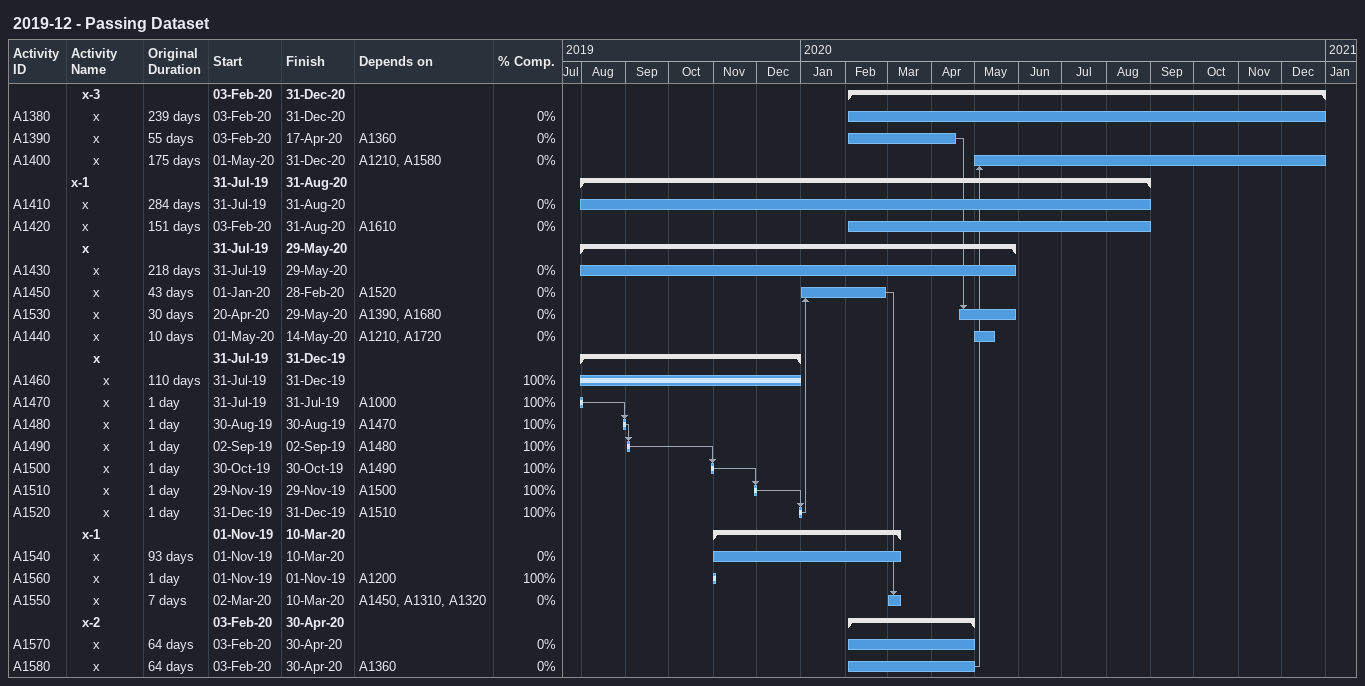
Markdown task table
2019-12 - Passing Dataset

| ID | Level | Task | Original duration | Start | Finish | Predecessors | % complete |
|---|---|---|---|---|---|---|---|
|  | 2 | **x-3** |  | 2020-02-03 | 2020-12-31 |  |  |
| A1380 | 3 | x | 239d | 2020-02-03 | 2020-12-31 |  | 0 |
| A1390 | 3 | x | 55d | 2020-02-03 | 2020-04-17 | A1360 | 0 |
| A1400 | 3 | x | 175d | 2020-05-01 | 2020-12-31 | A1210, A1580 | 0 |
|  | 1 | **x-1** |  | 2019-07-31 | 2020-08-31 |  |  |
| A1410 | 2 | x | 284d | 2019-07-31 | 2020-08-31 |  | 0 |
| A1420 | 2 | x | 151d | 2020-02-03 | 2020-08-31 | A1610 | 0 |
|  | 2 | **x** |  | 2019-07-31 | 2020-05-29 |  |  |
| A1430 | 3 | x | 218d | 2019-07-31 | 2020-05-29 |  | 0 |
| A1450 | 3 | x | 43d | 2020-01-01 | 2020-02-28 | A1520 | 0 |
| A1530 | 3 | x | 30d | 2020-04-20 | 2020-05-29 | A1390, A1680 | 0 |
| A1440 | 3 | x | 10d | 2020-05-01 | 2020-05-14 | A1210, A1720 | 0 |
|  | 3 | **x** |  | 2019-07-31 | 2019-12-31 |  |  |
| A1460 | 4 | x | 110d | 2019-07-31 | 2019-12-31 |  | 100 |
| A1470 | 4 | x | 1d | 2019-07-31 | 2019-07-31 | A1000 | 100 |
| A1480 | 4 | x | 1d | 2019-08-30 | 2019-08-30 | A1470 | 100 |
| A1490 | 4 | x | 1d | 2019-09-02 | 2019-09-02 | A1480 | 100 |
| A1500 | 4 | x | 1d | 2019-10-30 | 2019-10-30 | A1490 | 100 |
| A1510 | 4 | x | 1d | 2019-11-29 | 2019-11-29 | A1500 | 100 |
| A1520 | 4 | x | 1d | 2019-12-31 | 2019-12-31 | A1510 | 100 |
|  | 2 | **x-1** |  | 2019-11-01 | 2020-03-10 |  |  |
| A1540 | 3 | x | 93d | 2019-11-01 | 2020-03-10 |  | 0 |
| A1560 | 3 | x | 1d | 2019-11-01 | 2019-11-01 | A1200 | 100 |
| A1550 | 3 | x | 7d | 2020-03-02 | 2020-03-10 | A1450, A1310, A1320 | 0 |
|  | 2 | **x-2** |  | 2020-02-03 | 2020-04-30 |  |  |
| A1570 | 3 | x | 64d | 2020-02-03 | 2020-04-30 |  | 0 |
| A1580 | 3 | x | 64d | 2020-02-03 | 2020-04-30 | A1360 | 0 |
